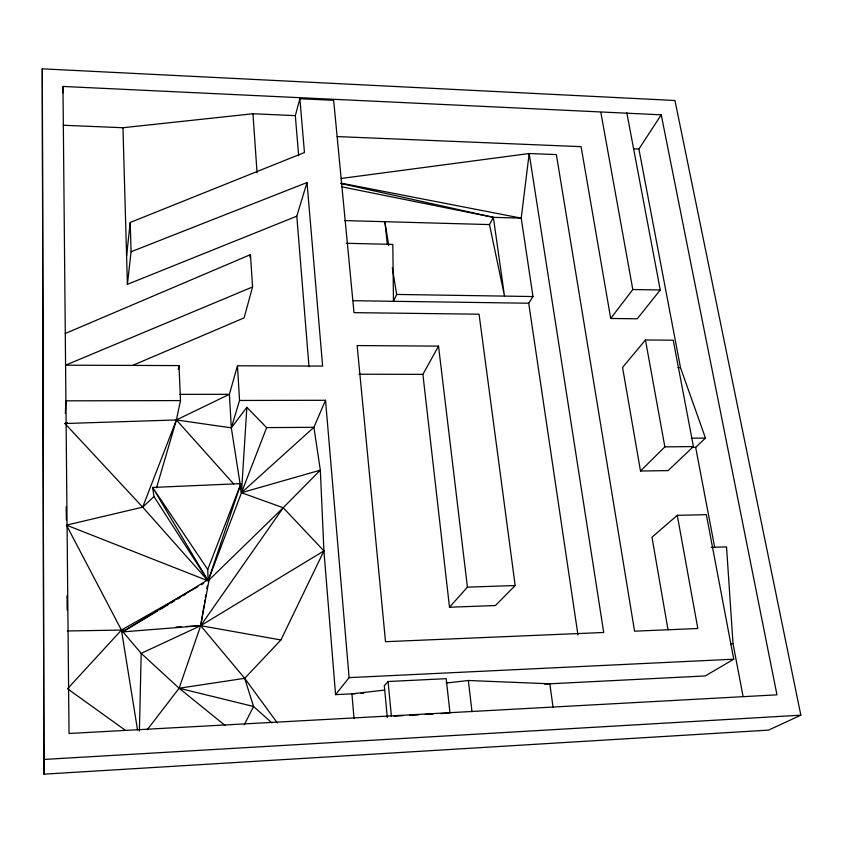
<?xml version="1.0" encoding="UTF-8"?>
<svg xmlns="http://www.w3.org/2000/svg" width="843" height="843" viewBox="0 0 843 843"><rect width="100%" height="100%" fill="white"/><g stroke="black" fill="none" stroke-linecap="round" stroke-linejoin="round"><path stroke-width="1.26" d="M42.298 68.831L43.92 774.169L768.574 730.112L800.85 715.18L674.958 100.496L42.298 68.831L43.92 774.169M139.39 731.018L141.192 653.357L121.445 630.069L67.061 526.285M62.803 92.909L62.972 86.45L661.239 114.827L776.961 694.822L69.021 733.484L62.972 86.45M65.354 413.428L65.87 400.836L180.507 400.594L179.011 365.588L65.533 365.188L252.584 286.957L250.455 254.628L65.238 333.512M178.885 368.17L179.011 365.588L178.252 369.339M208.6 579.636L241.488 492.702L246.851 407.285L266.62 427.612L313.912 427.306L325.524 400.288L239.549 400.467L231.309 427.844L240.266 484.915M355.862 693.62L335.567 694.643L323.923 550.89L283.206 507.749L241.488 492.702L241.656 490.099M126.587 255.956L130.212 222.468L304.449 152.52L299.876 98.736L333.659 100.328L353.997 312.648L479.056 314.197L515.178 585.537L495.421 605.537L449.498 607.234L422.891 374.366L438.529 346.136L357.147 345.567L385.514 641.702L603.704 632.482L529.172 153.521L341.194 178.463M131.087 251.751L307.01 182.531L296.799 216.177L127.388 284.354L131.087 251.751L130.212 222.468M204.08 605.2L200.666 625.696L179.116 688.236L147.167 729.827M204.512 602.64L204.933 600.079M205.365 597.518L205.787 594.958M206.851 588.551L207.283 585.99M67.303 630.964L121.445 630.069L122.456 631.913L209.233 578.983L200.666 625.696L244.691 678.32L277.336 722.946M156.545 487.76L176.387 419.962L180.507 400.594M249.813 257.083L250.455 254.628M298.654 155.807L295.324 115.639L299.876 98.736M252.584 286.957L244.112 317.874L133.152 365.188M307.01 182.531L322.616 366.083L237.473 365.788L229.391 394.313L231.309 427.844L176.387 419.962L64.943 423.513L142.688 507.159L208.137 580.859L209.233 578.983M208.558 579.615L240.929 483.608L152.625 487.444L153.963 496.548L208.137 580.859L207.736 569.499L240.929 483.608L241.488 492.702L320.329 470.162L313.912 427.306L241.488 492.702L240.666 487.507M206.914 580.384L66.449 525.126L142.688 507.159L176.387 419.962L229.391 394.313L179.78 394.366M241.488 492.702L266.62 427.612M392.332 267.832L396.642 294.439L393.47 301.288L392.817 244.396L346.294 243.29M323.923 550.89L200.666 625.696L141.192 653.357L179.116 688.236L244.691 678.32L280.919 639.974L323.923 550.89L320.329 470.162L283.206 507.749L209.075 579.952M244.27 724.801L253.543 706.487L244.691 678.32M340.93 183.489L493.366 217.346L504.504 296.104L489.498 224.575L493.366 217.346L521.227 218.147L532.987 296.546L528.709 303.227L577.95 634.927M691.85 447.38L695.665 447.338L705.465 438.086L680.491 367.643L638.889 149.042L661.239 114.827M283.206 507.749L200.666 625.696L122.456 631.913L157.409 611.091M231.309 427.844L246.851 407.285M626.813 112.772L660.259 289.981L637.234 318.791L610.701 318.475L632.808 289.518L600.911 112.751M335.567 694.643L349.107 677.624L325.524 400.288M645.453 339.982L622.555 367.443L640.511 471.016L668.088 470.615L693.42 446.579L673.23 340.214L645.453 339.982L664.853 446.874L640.511 471.016M449.498 607.234L467.422 587.139L515.178 585.537M450.014 713.094L446.189 678.678L388.075 681.523L384.303 685.696L387.306 717.583M142.688 507.159L153.963 496.548M544.567 684.063L705.285 675.938L733.758 659.194L706.339 514.673L677.277 515.326L651.976 537.212L668.014 629.732M159.664 609.752L168.674 604.378M170.929 603.03L174.311 601.017M177.694 599.004L179.949 597.655M183.331 595.643L185.586 594.294M197.873 586.686L121.445 630.069L67.535 688.763L125.28 730.238M201.287 584.747L203.574 583.451M64.943 423.513L67.461 422.828M384.629 690.08L351.921 693.821L354.039 718.563M446.116 683.041L468.35 680.501L549.805 683.799L553.061 707.182M63.299 125.259L122.962 127.725L252.953 113.763L295.324 115.639M44.184 759.427L800.85 715.18M124.047 629.932L121.445 630.069L137.514 729.859M175.997 627.066L181.192 626.77M186.387 626.486L200.666 625.696L280.919 639.974M393.997 716.16L403.112 715.665M409.635 715.307L418.75 714.811M425.262 714.453L433.081 714.021M440.9 713.6L448.718 713.167M361.099 693.357L363.723 693.22M349.107 677.624L733.758 659.194M730.46 643.746L733.02 643.63L743.073 696.423M711.281 547.328L726.54 546.896L733.02 643.63M664.853 446.874L693.42 446.579M691.313 438.212L705.465 438.086M358.897 374.218L422.891 374.366M677.898 367.632L680.491 367.643M396.642 294.439L532.987 296.546M353.333 300.719L528.709 303.227M632.808 289.518L660.259 289.981M344.724 220.592L489.498 224.575M337.211 136.577L581.101 146.661L610.701 318.475M633.694 148.832L638.889 149.042M340.994 183.121L521.227 218.147L529.172 153.521L556.369 154.596L634.568 631.175L697.814 628.509L677.277 515.326M341.952 186.872L493.366 217.346M225.176 725.475L179.116 688.236L253.543 706.487L271.941 722.915M176.387 419.962L233.669 483.966M207.736 569.499L152.625 487.444L208.137 580.859M695.665 447.338L714.653 547.118M388.707 245.387L384.872 221.698L387.337 244.481M438.529 346.136L467.422 587.139M468.35 680.501L472.006 711.713M388.075 681.523L391.394 716.297M296.799 216.177L309.002 366.726M252.953 113.763L257.052 172.636M237.473 365.788L239.549 400.467M122.962 127.725L127.388 284.354M66.175 506.885L66.376 519.91M67.019 595.685L67.134 610.058"/></g></svg>
